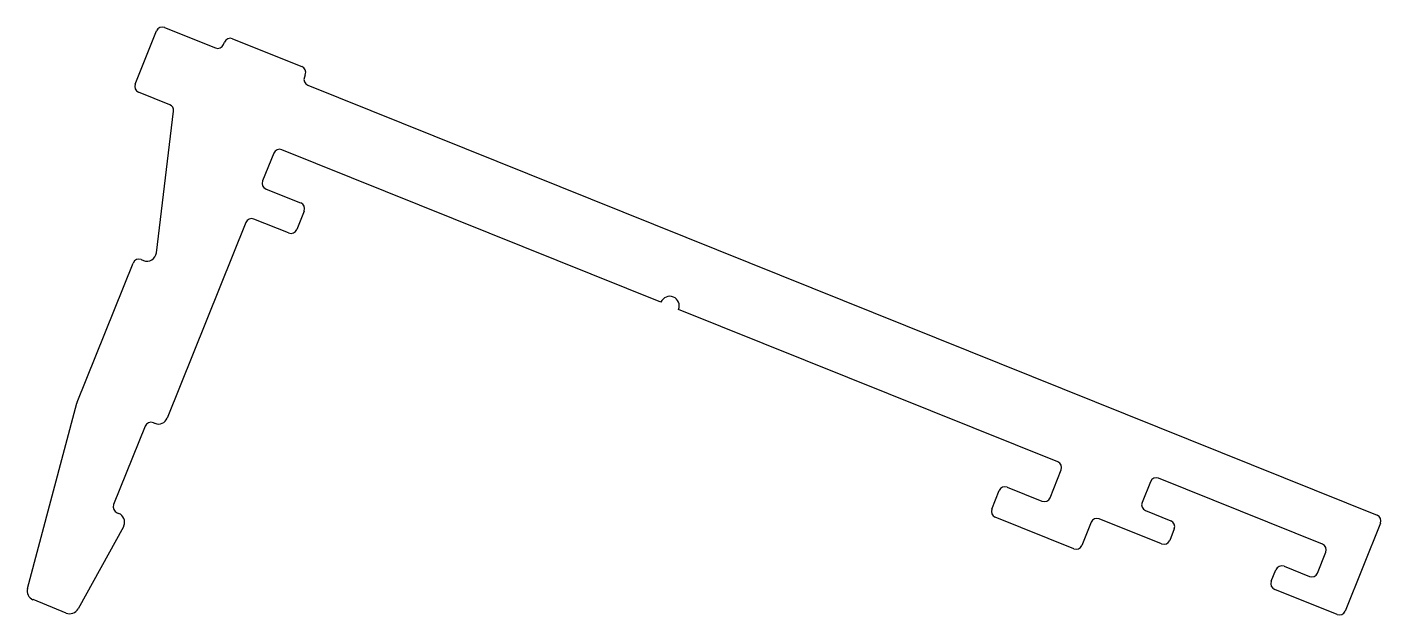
# Model space of a CAD drawing. Extents: x -21.9 to 32.5, y 1.4 to 25.
import ezdxf

# ---------------------------------------------------------------- set-up
doc = ezdxf.new("R2010")
doc.units = 0
doc.header["$MEASUREMENT"] = 0
doc.layers.get('0').update_dxf_attribs({"linetype": 'CONTINUOUS'})

msp = doc.modelspace()

# ---------------------------------------------------------------- linework, layer by layer
at = {"color": 7, "lineweight": -2}
for p, q in [((-17.526, 22.679), (-16.668, 24.813)), ((-16.343, 24.952), (-14.302, 24.131)), ((-13.614, 24.501), (-10.831, 23.381)), ((-13.977, 24.269), (-13.939, 24.362)), ((-10.692, 23.056), (-10.729, 22.963)), ((-16.141, 21.852), (-17.388, 22.354)), ((-10.591, 22.638), (32.364, 5.359)), ((-16.673, 15.899), (-15.983, 21.586)), ((-11.961, 19.901), (-12.409, 18.788)), ((3.597, 13.913), (-11.636, 20.04)), ((-12.27, 18.463), (-10.879, 17.903)), ((-10.74, 17.578), (-11.038, 16.836)), ((-13.081, 17.118), (-16.241, 9.26)), ((-11.364, 16.697), (-12.755, 17.257)), ((-19.862, 9.897), (-17.613, 15.488)), ((-17.283, 15.629), (-17.192, 15.592)), ((19.537, 7.501), (4.304, 13.628)), ((-21.858, 2.415), (-19.877, 9.853)), ((-17.127, 8.933), (-18.393, 5.786)), ((-16.736, 9.049), (-16.797, 9.074)), ((19.228, 6.062), (19.675, 7.176)), ((23.258, 6.705), (22.923, 5.87)), ((30.171, 4.194), (23.584, 6.843)), ((16.887, 5.603), (17.186, 6.345)), ((17.511, 6.484), (18.902, 5.924)), ((-18.252, 5.456), (-18.191, 5.431)), ((23.061, 5.544), (24.082, 5.134)), ((20.18, 4.009), (17.026, 5.278)), ((20.878, 5.075), (20.505, 4.147)), ((23.709, 4.206), (21.204, 5.214)), ((32.503, 5.034), (31.085, 1.509)), ((-18, 4.895), (-19.822, 1.597)), ((24.22, 4.809), (24.034, 4.345)), ((29.974, 3.033), (30.309, 3.868)), ((28.628, 3.305), (29.648, 2.895)), ((28.116, 2.703), (28.303, 3.167)), ((30.76, 1.37), (28.255, 2.378)), ((-20.297, 1.428), (-21.632, 1.965))]:
    msp.add_line(p, q, dxfattribs=at)
for centre, radius, start, end in [((-16.436, 24.72), 0.25, 68.0877, 158.0877), ((-13.707, 24.269), 0.25, 68.0877, 158.0877), ((-14.209, 24.362), 0.25, 248.0877, 338.0877), ((-10.924, 23.149), 0.25, 338.0877, 68.0877), ((-10.498, 22.87), 0.25, 158.0877, 248.0877), ((-17.295, 22.586), 0.25, 158.0877, 248.0877), ((-16.235, 21.616), 0.254, 353.0877, 68.0877), ((-11.729, 19.808), 0.25, 68.0877, 158.0877), ((-12.177, 18.695), 0.25, 158.0877, 248.0877), ((-10.972, 17.671), 0.25, 338.0877, 68.0877), ((-12.849, 17.025), 0.25, 68.0877, 158.0877), ((-11.27, 16.929), 0.25, 248.0877, 338.0877), ((-17.05, 15.945), 0.38, 248.0877, 353.0877), ((-17.378, 15.393), 0.254, 68.0877, 158.0877), ((3.951, 13.771), 0.381, 338.0877, 158.0877), ((-19.51, 9.756), 0.38, 158.0877, 165.0877), ((-16.594, 9.402), 0.38, 248.0877, 338.0877), ((-16.892, 8.838), 0.254, 68.0877, 158.0877), ((19.444, 7.269), 0.25, 338.0877, 68.0877), ((23.49, 6.611), 0.25, 68.0877, 158.0877), ((17.417, 6.252), 0.25, 68.0877, 158.0877), ((18.996, 6.156), 0.25, 248.0877, 338.0877), ((-18.158, 5.691), 0.254, 158.0877, 248.0877), ((17.119, 5.509), 0.25, 158.0877, 248.0877), ((23.155, 5.776), 0.25, 158.0877, 248.0877), ((-18.333, 5.079), 0.38, 338.0877, 68.0877), ((-18.333, 5.079), 0.38, 331.0877, 338.0877), ((21.11, 4.982), 0.25, 68.0877, 158.0877), ((23.988, 4.902), 0.25, 338.0877, 68.0877), ((32.271, 5.127), 0.25, 338.0877, 68.0877), ((20.273, 4.241), 0.25, 248.0877, 338.0877), ((23.802, 4.438), 0.25, 248.0877, 338.0877), ((30.077, 3.962), 0.25, 338.0877, 68.0877), ((28.534, 3.073), 0.25, 68.0877, 158.0877), ((29.742, 3.127), 0.25, 248.0877, 338.0877), ((-21.491, 2.317), 0.38, 165.0877, 248.0877), ((28.348, 2.609), 0.25, 158.0877, 248.0877), ((-20.155, 1.781), 0.381, 248.0877, 331.0877), ((30.853, 1.602), 0.25, 248.0877, 338.0877)]:
    msp.add_arc(centre, radius, start, end, dxfattribs=at)

doc.saveas('drawing.dxf')
